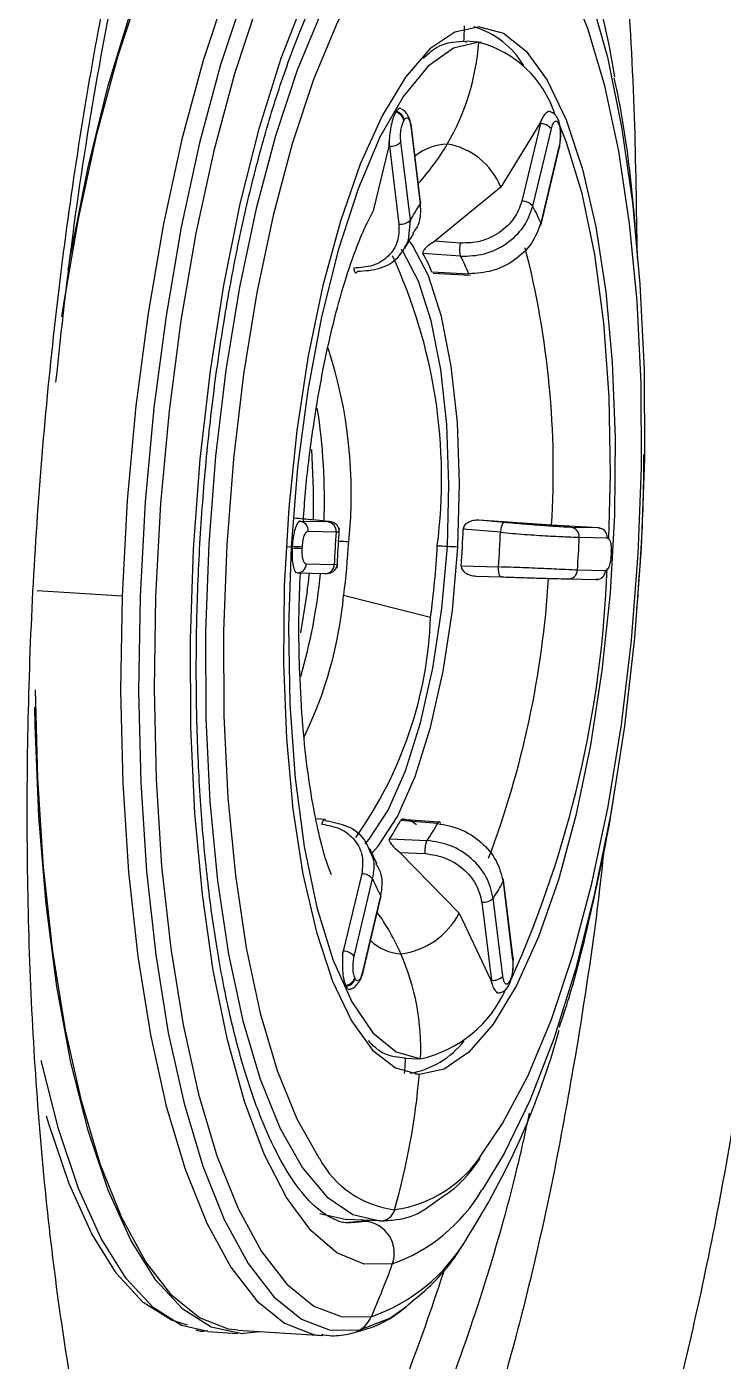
# Model space of a CAD drawing. Extents: x 525 to 609, y 649 to 778.
# Drawn here: x 534.267 to 535.144, y 696.366 to 698.046 of the extents above; entities that cross this region are included whole.
import ezdxf

# ---------------------------------------------------------------- set-up
doc = ezdxf.new("R2010")
doc.units = 0
doc.header["$MEASUREMENT"] = 0
doc.layers.add('1', color=4, linetype='Continuous')

# ---------------------------------------------------------------- blocks, each defined once
blk = doc.blocks.new('JETSETTER')
at = {"layer": '1', "color": 3, "linetype": 'Continuous', "lineweight": 25}
for p, q in [((9.6902, 28.9039), (9.6936, 28.9028)), ((9.7123, 28.9023), (9.6936, 28.9038)), ((9.6042, 28.8145), (9.6048, 28.8155)), ((9.6146, 28.8039), (9.6152, 28.8049)), ((9.6232, 28.7975), (9.6352, 28.6992)), ((9.6357, 28.7013), (9.6237, 28.7996)), ((9.7858, 28.8003), (9.7365, 28.7202)), ((9.7866, 28.8002), (9.7633, 28.7027)), ((9.7879, 28.8051), (9.7858, 28.8003)), ((9.7858, 28.8003), (9.7866, 28.8002)), ((9.7866, 28.8002), (9.7879, 28.8051)), ((9.8091, 28.8053), (9.8086, 28.8063)), ((9.8091, 28.8006), (9.8096, 28.7996)), ((9.7771, 28.6961), (9.8003, 28.7936)), ((9.5956, 28.7719), (9.576, 28.6904)), ((9.5959, 28.7774), (9.5956, 28.7719)), ((9.5956, 28.7719), (9.5964, 28.7719)), ((9.5964, 28.7719), (9.5959, 28.7774)), ((9.5964, 28.7719), (9.6084, 28.6736)), ((9.6228, 28.6788), (9.6108, 28.7771)), ((9.8103, 28.7727), (9.7871, 28.6751)), ((9.7874, 28.6731), (9.8106, 28.7706)), ((9.7365, 28.7202), (9.6536, 28.652)), ((9.5687, 28.6756), (9.5722, 28.6823)), ((9.5761, 28.6904), (9.5695, 28.6776)), ((9.6204, 28.6529), (9.6228, 28.6788)), ((9.6857, 28.6497), (9.6536, 28.652)), ((9.6859, 28.6333), (9.6387, 28.6367)), ((9.6498, 28.6134), (9.6965, 28.6112)), ((9.6513, 28.6117), (9.6986, 28.6095)), ((9.4831, 28.2995), (9.4819, 28.2989)), ((9.4819, 28.2989), (9.4838, 28.2995)), ((9.4832, 28.3006), (9.4831, 28.2995)), ((9.4838, 28.2995), (9.4831, 28.2995)), ((9.5191, 28.2987), (9.4838, 28.2995)), ((9.8006, 28.2945), (9.7092, 28.3008)), ((9.741, 28.298), (9.7092, 28.3008)), ((9.8598, 28.2912), (9.8006, 28.2945)), ((9.8605, 28.2912), (9.8252, 28.2919)), ((9.8623, 28.2905), (9.8598, 28.2912)), ((9.8598, 28.2912), (9.8605, 28.2912)), ((9.8605, 28.2912), (9.8623, 28.2905)), ((9.4941, 28.287), (9.5293, 28.2863)), ((9.5293, 28.2863), (9.5323, 28.2863)), ((9.7363, 28.2857), (9.6894, 28.2898)), ((9.8355, 28.2795), (9.8707, 28.2787)), ((9.8716, 28.2777), (9.8706, 28.2795)), ((9.4726, 28.2672), (9.4663, 28.2675)), ((9.4739, 28.2661), (9.474, 28.2681)), ((9.4867, 28.2655), (9.4868, 28.2675)), ((9.8757, 28.2589), (9.8756, 28.2569)), ((9.8761, 28.259), (9.8757, 28.2617)), ((9.8762, 28.2569), (9.8763, 28.2589)), ((9.5269, 28.2449), (9.4917, 28.2457)), ((9.53, 28.245), (9.5269, 28.2449)), ((9.6868, 28.2437), (9.7338, 28.2421)), ((9.8752, 28.2539), (9.876, 28.2569)), ((9.4801, 28.2346), (9.4783, 28.2352)), ((9.4801, 28.2346), (9.5154, 28.2338)), ((9.7052, 28.2307), (9.7371, 28.2296)), ((9.8215, 28.227), (9.8568, 28.2262)), ((9.8684, 28.2374), (9.8331, 28.2381)), ((9.856, 28.2263), (9.8587, 28.2268)), ((9.8587, 28.2268), (9.8568, 28.2262)), ((9.2598, 28.2055), (9.1528, 28.2121)), ((9.493, 28.2115), (9.4844, 28.1592)), ((9.5388, 28.2065), (9.6483, 28.1787)), ((9.5154, 27.924), (9.5038, 27.9249)), ((9.6569, 27.9192), (9.6103, 27.9228)), ((9.6525, 27.9213), (9.6121, 27.9244)), ((9.6593, 27.9208), (9.6525, 27.9213)), ((9.5965, 27.9), (9.6438, 27.8977)), ((9.6096, 27.8828), (9.6842, 27.8061)), ((9.6096, 27.8828), (9.6417, 27.8813)), ((9.5233, 27.8547), (9.5194, 27.8649)), ((9.5616, 27.8559), (9.5383, 27.7584)), ((9.5521, 27.7517), (9.5753, 27.8493)), ((9.7396, 27.8456), (9.7516, 27.7473)), ((9.7521, 27.7494), (9.7401, 27.8477)), ((9.5853, 27.8283), (9.5621, 27.7308)), ((9.5624, 27.7288), (9.5856, 27.8263)), ((9.7393, 27.7269), (9.7272, 27.8252)), ((9.6842, 27.8061), (9.7241, 27.7218)), ((9.7128, 27.82), (9.7248, 27.7217)), ((9.5376, 27.7584), (9.5372, 27.7529)), ((9.5372, 27.7529), (9.5383, 27.7584)), ((9.5383, 27.7584), (9.5376, 27.7584)), ((9.5533, 27.7238), (9.5528, 27.7248)), ((9.7241, 27.7218), (9.7256, 27.7168)), ((9.7248, 27.7217), (9.7241, 27.7218)), ((9.7256, 27.7168), (9.7248, 27.7217)), ((9.7478, 27.7205), (9.7472, 27.7195)), ((9.5418, 27.7144), (9.5413, 27.7154)), ((9.7461, 27.7141), (9.7467, 27.7151)), ((9.6155, 27.6239), (9.6342, 27.6231)), ((9.6342, 27.6034), (9.6292, 27.6037)), ((9.6418, 27.4341), (9.6653, 27.4507)), ((9.5088, 27.4284), (9.5422, 27.4207)), ((9.5387, 27.417), (9.5608, 27.4186)), ((9.5843, 27.4189), (9.5422, 27.4207)), ((9.5663, 27.4182), (9.5504, 27.4165)), ((9.5608, 27.4186), (9.5658, 27.4197)), ((9.5663, 27.4182), (9.5608, 27.4186)), ((9.5716, 27.4195), (9.5663, 27.4182)), ((9.5504, 27.4165), (9.5443, 27.4167)), ((9.3679, 27.2795), (9.4053, 27.2772)), ((9.4055, 27.2812), (9.5125, 27.2746)), ((9.409, 27.277), (9.4333, 27.2795))]:
    blk.add_line(p, q, dxfattribs=at)
at = {"layer": '1', "color": 3, "linetype": 'Continuous', "lineweight": 25, "flags": 128}
for points in [[(9.1839, 28.5569), (9.1856, 28.5681), (9.2049, 28.6805), (9.2281, 28.787), (9.2548, 28.8861), (9.2845, 28.9762), (9.3169, 29.0561), (9.3515, 29.1247), (9.3877, 29.1808), (9.4251, 29.2238), (9.4631, 29.2529), (9.5011, 29.2677)], [(9.192, 28.616), (9.1954, 28.6357), (9.2171, 28.7453), (9.2424, 28.8481), (9.2711, 28.9425), (9.3025, 29.0271), (9.3364, 29.1008), (9.3721, 29.1625), (9.4092, 29.2112), (9.4472, 29.2463), (9.4854, 29.2672), (9.5233, 29.2736)], [(9.6081, 29.2612), (9.5701, 29.2464), (9.5321, 29.2172), (9.4947, 29.1743), (9.4585, 29.1181), (9.4239, 29.0496), (9.3915, 28.9697), (9.3618, 28.8795), (9.3351, 28.7805), (9.312, 28.674), (9.2926, 28.5615), (9.2773, 28.4449), (9.2663, 28.3256), (9.2598, 28.2055)], [(9.4134, 28.9638), (9.3838, 28.8742), (9.3574, 28.7758), (9.3343, 28.67), (9.3151, 28.5584), (9.2999, 28.4424), (9.289, 28.324), (9.2826, 28.2047), (9.2806, 28.0863), (9.2833, 27.9706), (9.2905, 27.8592), (9.3021, 27.7538), (9.318, 27.6558), (9.3378, 27.5668), (9.3615, 27.488), (9.3885, 27.4205), (9.4185, 27.3654), (9.451, 27.3235), (9.4857, 27.2953), (9.5219, 27.2814), (9.5592, 27.2818)], [(9.4303, 28.9506), (9.4013, 28.8627), (9.3753, 28.766), (9.3527, 28.6621), (9.3338, 28.5524), (9.3189, 28.4385), (9.3082, 28.3221), (9.3018, 28.205), (9.3, 28.0887), (9.3026, 27.975), (9.3096, 27.8656), (9.321, 27.762), (9.3366, 27.6658), (9.3561, 27.5783), (9.3793, 27.5009), (9.4059, 27.4347), (9.4353, 27.3806), (9.4673, 27.3394), (9.5014, 27.3117), (9.5369, 27.298), (9.5735, 27.2984)], [(9.6, 27.3647), (9.5646, 27.3646), (9.5303, 27.3787), (9.4975, 27.4068), (9.4669, 27.4484), (9.4389, 27.5029), (9.4139, 27.5694), (9.3924, 27.6469), (9.3746, 27.7342), (9.3609, 27.8298), (9.3514, 27.9323), (9.3464, 28.0401), (9.3459, 28.1514), (9.3499, 28.2645), (9.3583, 28.3776), (9.371, 28.4889), (9.3879, 28.5967), (9.4085, 28.6993), (9.4328, 28.7951), (9.4601, 28.8824), (9.4902, 28.9601)], [(9.5106, 28.94), (9.4804, 28.8676), (9.4529, 28.7849), (9.4285, 28.6933), (9.4075, 28.5944), (9.3904, 28.4898), (9.3775, 28.3814), (9.3689, 28.271), (9.3648, 28.1605), (9.3653, 28.0518), (9.3704, 27.9467), (9.38, 27.8471), (9.3939, 27.7546), (9.4119, 27.6709), (9.4337, 27.5974), (9.4589, 27.5352), (9.487, 27.4856), (9.5177, 27.4493), (9.5503, 27.4269), (9.5843, 27.4189)], [(9.7945, 29.0854), (9.7964, 29.0821), (9.8245, 29.0276), (9.8494, 28.9611), (9.871, 28.8836), (9.8888, 28.7963), (9.9025, 28.7007), (9.9119, 28.5982), (9.917, 28.4905), (9.9175, 28.3792), (9.9135, 28.2661), (9.9051, 28.153), (9.8923, 28.0416), (9.8755, 27.9338), (9.8548, 27.8312), (9.8306, 27.7355), (9.8033, 27.6481), (9.7732, 27.5705), (9.7409, 27.5038), (9.713, 27.4579)], [(9.7138, 27.5041), (9.739, 27.5415), (9.7707, 27.6013), (9.8003, 27.6724), (9.8273, 27.7536), (9.8513, 27.8436), (9.8719, 27.9407), (9.8887, 28.0434), (9.9014, 28.1499), (9.9098, 28.2583), (9.9138, 28.3669), (9.9133, 28.4736), (9.9083, 28.5768), (9.8989, 28.6746), (9.8852, 28.7654), (9.8675, 28.8476), (9.8462, 28.9199), (9.8214, 28.9809), (9.7938, 29.0296), (9.7699, 29.0592)], [(9.6059, 29.0461), (9.5954, 29.034), (9.5623, 28.9866), (9.5306, 28.9269), (9.501, 28.8557), (9.474, 28.7745), (9.45, 28.6845), (9.4294, 28.5874), (9.4126, 28.4847), (9.3999, 28.3782), (9.3915, 28.2698), (9.3875, 28.1613), (9.388, 28.0545), (9.393, 27.9513), (9.4024, 27.8535), (9.4161, 27.7627), (9.4337, 27.6805), (9.4551, 27.6082), (9.4798, 27.5472), (9.5075, 27.4985), (9.5082, 27.4974)], [(9.7097, 28.9221), (9.6786, 28.9154), (9.6474, 28.8942), (9.6167, 28.8588), (9.5873, 28.8101), (9.5597, 28.7492), (9.5347, 28.6774), (9.5127, 28.5964), (9.4943, 28.5079), (9.4798, 28.4139), (9.4697, 28.3166), (9.464, 28.218), (9.463, 28.1205), (9.4667, 28.0261), (9.475, 27.937), (9.4876, 27.8552), (9.5044, 27.7825), (9.5249, 27.7205), (9.5487, 27.6707), (9.5752, 27.634), (9.6039, 27.6114), (9.6342, 27.6034)], [(9.7097, 28.9221), (9.7399, 28.9141), (9.7686, 28.8915), (9.7952, 28.8549), (9.8189, 28.805), (9.8395, 28.743), (9.8562, 28.6703), (9.8689, 28.5885), (9.8771, 28.4994), (9.8808, 28.4051), (9.8798, 28.3075), (9.8742, 28.209), (9.864, 28.1116), (9.8495, 28.0176), (9.8311, 27.9291), (9.8092, 27.8481), (9.7841, 27.7763), (9.7566, 27.7154), (9.7271, 27.6667), (9.6965, 27.6313), (9.6652, 27.6101), (9.6342, 27.6034)], [(9.7088, 28.9025), (9.6771, 28.8953), (9.6453, 28.8725), (9.6142, 28.8347), (9.5845, 28.7829), (9.557, 28.7182), (9.5323, 28.6423), (9.511, 28.5571), (9.4937, 28.4646), (9.4808, 28.3672), (9.4726, 28.2672)], [(9.8727, 28.2774), (9.8749, 28.3585), (9.8732, 28.4562), (9.8665, 28.5492), (9.8551, 28.6352), (9.8391, 28.712), (9.819, 28.7777), (9.8098, 28.8009)], [(9.8103, 28.7727), (9.8106, 28.7715), (9.8106, 28.7706)], [(9.6357, 28.7013), (9.6356, 28.7003), (9.6352, 28.6992)], [(9.6827, 28.2671), (9.6848, 28.347), (9.682, 28.4239), (9.6742, 28.495), (9.6619, 28.5573), (9.6455, 28.6087), (9.6256, 28.647), (9.62, 28.6545)], [(9.6694, 28.2678), (9.6714, 28.346), (9.6686, 28.4213), (9.661, 28.4908), (9.649, 28.5518), (9.6329, 28.602), (9.6134, 28.6395), (9.6114, 28.6423)], [(9.4983, 28.39), (9.5005, 28.3398), (9.5002, 28.3017)], [(9.4726, 28.2672), (9.4694, 28.167), (9.4711, 28.0693), (9.4778, 27.9762), (9.4892, 27.8903), (9.5052, 27.8135), (9.5252, 27.7478), (9.5489, 27.6948), (9.5757, 27.6557), (9.6048, 27.6316), (9.6355, 27.623)], [(9.5659, 27.8935), (9.5711, 27.8994), (9.5948, 27.936), (9.6166, 27.9854), (9.6356, 28.0457), (9.6511, 28.1147), (9.6625, 28.1897), (9.6694, 28.2678)], [(9.5735, 27.881), (9.5823, 27.8907), (9.6065, 27.928), (9.6288, 27.9785), (9.6482, 28.0401), (9.664, 28.1107), (9.6757, 28.1873), (9.6827, 28.2671)], [(9.8757, 28.2589), (9.8762, 28.2589), (9.8763, 28.2589), (9.8761, 28.259), (9.8761, 28.259)], [(9.8762, 28.2569), (9.8761, 28.2569), (9.8756, 28.2569)], [(9.2598, 28.2055), (9.2579, 28.0864), (9.2606, 27.9699), (9.2678, 27.8577), (9.2795, 27.7516), (9.2955, 27.653), (9.3155, 27.5634), (9.3393, 27.4841), (9.3665, 27.4162), (9.3967, 27.3607), (9.4294, 27.3185), (9.4643, 27.2902), (9.5008, 27.2761), (9.5111, 27.2747)], [(9.4055, 27.2812), (9.3938, 27.2826), (9.3573, 27.2967), (9.3224, 27.325), (9.2896, 27.3672), (9.2594, 27.4227), (9.2323, 27.4906), (9.2085, 27.5699), (9.1885, 27.6595), (9.1725, 27.7581), (9.1608, 27.8643), (9.1536, 27.9764), (9.1509, 28.0875)], [(9.409, 27.277), (9.3719, 27.2851), (9.3362, 27.3077), (9.3024, 27.3443), (9.2709, 27.3946), (9.2423, 27.4576), (9.217, 27.5326), (9.1953, 27.6185), (9.1775, 27.7139), (9.164, 27.8175), (9.1548, 27.9277), (9.1502, 28.0431), (9.1499, 28.0658)], [(9.5853, 27.8283), (9.5857, 27.8272), (9.5856, 27.8263)], [(9.7521, 27.7494), (9.7521, 27.7485), (9.7516, 27.7473)], [(9.3679, 27.2795), (9.3346, 27.2874), (9.2989, 27.31), (9.265, 27.3466), (9.2336, 27.3968), (9.205, 27.4599), (9.1796, 27.5349), (9.1579, 27.6207), (9.1579, 27.621)], [(9.342, 27.2877), (9.3219, 27.2939), (9.2864, 27.3163), (9.2528, 27.3528), (9.2215, 27.4027), (9.193, 27.4654), (9.1678, 27.54), (9.1648, 27.5508)], [(9.5592, 27.2818), (9.5969, 27.2965), (9.6181, 27.311)]]:
    blk.add_lwpolyline(points, dxfattribs=at)
at = {"layer": '1', "color": 3, "linetype": 'Continuous', "lineweight": 25}
for centre, radius, start, end in [((9.0052, 28.7247), 0.8853, 8.7295, 28.7874), ((8.7841, 28.949), 0.9073, 357.1523, 358.3753), ((9.6717, 28.8171), 0.1093, 30.8906, 73.478), ((9.4122, 28.9238), 0.2974, 329.8317, 355.895), ((9.6746, 28.77), 0.1368, 18.0036, 75.529), ((9.6015, 28.8015), 0.0133, 10.2371, 78.4659), ((9.6021, 28.8025), 0.0133, 10.2423, 78.4607), ((9.6206, 28.7992), 0.00306, 325.5866, 27.5803), ((9.7866, 28.7826), 0.0176, 38.5431, 89.9925), ((9.8008, 28.8027), 0.00857, 345.699, 30.6439), ((9.8013, 28.8017), 0.00858, 345.6397, 25.1398), ((9.5984, 28.7889), 0.0171, 263.1023, 316.2272), ((9.6712, 28.7075), 0.0669, 91.6754, 129.5389), ((9.4222, 28.9183), 0.2859, 317.4368, 329.7693), ((9.6546, 28.6872), 0.0884, 21.9351, 80.4446), ((9.8871, 28.5329), 0.3019, 146.5787, 151.1097), ((9.7633, 28.6851), 0.0176, 38.5355, 90.004), ((9.5319, 28.5662), 0.2774, 23.1171, 27.9051), ((9.6105, 28.6906), 0.0171, 263.1052, 316.2243), ((9.7842, 28.6738), 0.00315, 289.3135, 25.3705), ((8.6839, 28.3644), 1.1189, 356.4188, 14.4661), ((8.9957, 28.3533), 0.6664, 352.687, 24.8655), ((9.4353, 28.5253), 0.2319, 22.3174, 28.7088), ((9.4809, 28.5219), 0.2334, 22.511, 28.5143), ((8.9631, 28.3349), 0.5853, 354.0326, 18.1565), ((8.7766, 28.3272), 0.738, 357.781, 8.959), ((9.4825, 28.288), 0.0116, 355.3888, 83.4394), ((9.5177, 28.2872), 0.0116, 355.394, 83.4445), ((9.8239, 28.2804), 0.0116, 355.3924, 83.4461), ((9.8592, 28.2796), 0.0116, 355.4008, 83.4404), ((11.1009, 28.1756), 1.5755, 175.9725, 177.4785), ((9.6967, 31.2558), 2.9856, 266.8501, 267.0904), ((8.3594, 28.3428), 1.3311, 355.7291, 357.7174), ((8.4111, 28.3397), 1.3263, 355.782, 357.6686), ((8.2615, 28.3488), 1.5755, 355.9724, 357.4784), ((9.5059, 28.7786), 0.5135, 266.4224, 267.8507), ((9.5063, 28.7857), 0.5185, 266.4319, 267.8464), ((8.6189, 28.3268), 0.9278, 352.5545, 356.7432), ((8.4264, 28.3384), 1.2323, 352.552, 356.7446), ((9.264, 20.5025), 7.7758, 87.01204, 87.10564), ((9.1625, 18.5888), 9.6922, 86.92349, 87.00263), ((9.4802, 28.2461), 0.0115, 269.5283, 358.1301), ((9.5155, 28.2453), 0.0115, 269.5174, 358.1264), ((8.7801, 28.3065), 0.7332, 343.9934, 354.3185), ((8.6282, 28.3249), 0.8722, 352.5319, 354.033), ((8.5932, 28.3012), 1.2058, 339.3268, 356.5167), ((8.4954, 28.2888), 1.376, 335.7568, 357.977), ((9.8216, 28.2385), 0.0115, 269.5319, 358.1266), ((9.8569, 28.2377), 0.0115, 269.5178, 358.1376), ((9.0223, 28.2544), 0.5187, 334.1769, 354.703), ((9.1363, 28.1983), 0.5124, 324.6249, 357.8021), ((9.3865, 28.0425), 0.2539, 325.8346, 331.8451), ((9.4332, 28.0397), 0.2541, 326.004, 331.6818), ((9.5616, 27.8383), 0.0176, 38.5482, 89.995), ((9.8295, 27.9577), 0.2763, 203.1075, 207.9147), ((9.4748, 27.9918), 0.3025, 326.5791, 331.1011), ((9.7366, 27.8474), 0.00343, 329.7927, 63.9365), ((9.7149, 27.8371), 0.0171, 263.0994, 316.2259), ((9.3463, 27.6395), 0.2887, 23.5884, 35.5756), ((9.5986, 27.851), 0.0967, 277.3383, 332.3286), ((9.6145, 27.8159), 0.0609, 226.5113, 266.5936), ((9.5383, 27.7408), 0.0176, 38.5383, 90.005), ((9.3369, 27.6357), 0.2989, 357.5726, 23.5451), ((9.5401, 27.7286), 0.0132, 274.8672, 343.6615), ((9.5406, 27.7275), 0.0132, 274.8794, 343.6493), ((9.5596, 27.7294), 0.00284, 325.75, 29.1023), ((9.7269, 27.7388), 0.0171, 263.1066, 316.2229), ((9.7395, 27.7194), 0.00837, 329.2621, 7.9085), ((9.6032, 27.7721), 0.1526, 282.2174, 336.8185), ((9.739, 27.7184), 0.00831, 323.0905, 7.9888), ((8.8721, 27.9187), 0.9735, 327.5582, 344.5169), ((9.6024, 27.7156), 0.1127, 280.1986, 321.4655), ((8.7141, 27.6822), 0.9047, 355.0776, 356.3039), ((8.7271, 27.681), 0.9103, 344.1941, 355.1106), ((9.5815, 27.5885), 0.1569, 277.9134, 327.4916), ((9.6184, 27.5577), 0.1256, 208.6845, 262.9679), ((9.5274, 27.5679), 0.2157, 289.6506, 329.3406), ((9.5625, 27.3785), 0.04, 339.8531, 84.5144), ((9.5848, 27.4378), 0.0189, 268.5686, 345.3341), ((9.4985, 27.5129), 0.2273, 289.2871, 329.187), ((8.7768, 27.6546), 0.8728, 335.9088, 340.5975), ((9.5393, 27.3135), 0.0375, 302.0787, 336.173), ((9.5404, 27.3119), 0.0355, 281.4668, 301.8782)]:
    blk.add_arc(centre, radius, start, end, dxfattribs=at)
for points, knots in [([(10.0305, 27.5467), (10.0217, 27.4943), (10.0028, 27.3918), (9.971, 27.2463), (9.9363, 27.1107), (9.8987, 26.9864), (9.8587, 26.8744), (9.8167, 26.7756), (9.773, 26.6911), (9.728, 26.622), (9.6821, 26.5684), (9.6358, 26.531), (9.5895, 26.5107), (9.5433, 26.5073), (9.4973, 26.5206), (9.4521, 26.5511), (9.4081, 26.5984), (9.3658, 26.6615), (9.3259, 26.7401), (9.2887, 26.8337), (9.2546, 26.9411), (9.2242, 27.0609), (9.198, 27.1924), (9.1762, 27.3343), (9.1592, 27.485), (9.1472, 27.643), (9.1405, 27.807), (9.1392, 27.9755), (9.1433, 28.1465), (9.1529, 28.3185), (9.1678, 28.4899), (9.1877, 28.6595), (9.2126, 28.8255), (9.2421, 28.9862), (9.2758, 29.14), (9.3133, 29.2854), (9.3539, 29.4209), (9.3972, 29.5452), (9.4426, 29.6571), (9.4897, 29.7556), (9.5377, 29.8399), (9.5862, 29.9088), (9.6345, 29.9616), (9.6824, 29.9984), (9.729, 30.0185), (9.7742, 30.0213), (9.8172, 30.0073), (9.8587, 29.9768), (9.898, 29.9298), (9.9349, 29.8666), (9.9692, 29.7883), (10.0005, 29.6956), (10.0285, 29.5888), (10.0532, 29.4693), (10.0742, 29.3385), (10.0912, 29.1973), (10.1042, 29.047), (10.1132, 28.8893), (10.1179, 28.7255), (10.1182, 28.5573), (10.1141, 28.386), (10.1059, 28.2139), (10.0933, 28.0421), (10.0765, 27.8723), (10.0557, 27.7061), (10.0393, 27.5989), (10.0305, 27.5467)], [0, 0, 0, 0, 0.015623, 0.031293, 0.04694, 0.062524, 0.078174, 0.093819, 0.109364, 0.125035, 0.140695, 0.156306, 0.171906, 0.187562, 0.203169, 0.218777, 0.234416, 0.250067, 0.265622, 0.281262, 0.296915, 0.312539, 0.328083, 0.343753, 0.3594, 0.374983, 0.390593, 0.406247, 0.421883, 0.437427, 0.453048, 0.468683, 0.484316, 0.499977, 0.515637, 0.531302, 0.546961, 0.562589, 0.57815, 0.593827, 0.609525, 0.625058, 0.640683, 0.656337, 0.671995, 0.687531, 0.70318, 0.718817, 0.734422, 0.750022, 0.765675, 0.781275, 0.796871, 0.812524, 0.82817, 0.843734, 0.85937, 0.875022, 0.890592, 0.906221, 0.921875, 0.937502, 0.953055, 0.968724, 0.984418, 1, 1, 1, 1]), ([(9.1765, 28.4748), (9.1837, 28.5412), (9.1984, 28.6766), (9.2293, 28.8686), (9.2644, 29.0438), (9.3008, 29.1934), (9.3363, 29.3186), (9.37, 29.4224), (9.4036, 29.514), (9.4306, 29.5788), (9.452, 29.6256), (9.4669, 29.6561), (9.4838, 29.6885), (9.505, 29.7259), (9.5292, 29.7643), (9.5525, 29.7966), (9.5586, 29.8018), (9.5619, 29.8047)], [0, 0, 0, 0, 0.091325, 0.186536, 0.274238, 0.353903, 0.425608, 0.489411, 0.547496, 0.612646, 0.63943, 0.66748, 0.696829, 0.733864, 0.802294, 0.891523, 1, 1, 1, 1]), ([(9.5635, 29.8063), (9.5696, 29.8086), (9.5823, 29.8134), (9.6013, 29.8162), (9.6221, 29.8155), (9.6424, 29.8099), (9.6664, 29.7976), (9.6915, 29.777), (9.7173, 29.7457), (9.7384, 29.712), (9.7609, 29.6685), (9.7853, 29.6098), (9.8119, 29.5266), (9.8351, 29.4328), (9.8578, 29.316), (9.8783, 29.1752), (9.8947, 29.0042), (9.9053, 28.8268), (9.9071, 28.7033), (9.908, 28.6443)], [0, 0, 0, 0, 0.031727, 0.064962, 0.100569, 0.143318, 0.177611, 0.236871, 0.290625, 0.335922, 0.372813, 0.4416, 0.508948, 0.580065, 0.645056, 0.73591, 0.826575, 0.917206, 1, 1, 1, 1]), ([(9.5478, 27.4166), (9.5476, 27.4166), (9.5398, 27.4158), (9.5274, 27.4195), (9.5041, 27.4342), (9.4807, 27.4601), (9.4567, 27.4984), (9.4342, 27.5476), (9.4134, 27.6075), (9.3951, 27.6773), (9.3796, 27.7561), (9.3674, 27.8427), (9.3587, 27.9356), (9.3538, 28.0336), (9.3527, 28.1351), (9.3555, 28.2386), (9.3622, 28.3425), (9.3726, 28.4453), (9.3866, 28.5455), (9.404, 28.6416), (9.4245, 28.7321), (9.4477, 28.8157), (9.4733, 28.8911), (9.5006, 28.9571), (9.529, 29.0125), (9.5577, 29.0566), (9.5856, 29.0888), (9.6114, 29.1089), (9.627, 29.1155), (9.6343, 29.1171), (9.6352, 29.1173)], [0, 0, 0, 0, 0.000815, 0.04764, 0.0834, 0.121653, 0.158551, 0.195468, 0.23277, 0.270472, 0.308487, 0.346726, 0.385122, 0.423625, 0.462198, 0.500815, 0.539454, 0.578095, 0.616717, 0.655298, 0.693816, 0.732239, 0.770524, 0.808613, 0.846424, 0.883859, 0.920833, 0.957444, 0.994528, 1, 1, 1, 1]), ([(9.6392, 28.8823), (9.643, 28.8859), (9.66, 28.9024), (9.677, 28.9032), (9.6902, 28.9039)], [0, 0, 0, 0, 0.222897, 1, 1, 1, 1]), ([(9.9093, 28.6284), (9.9074, 28.6526), (9.9022, 28.7206), (9.8925, 28.7971), (9.8817, 28.8479), (9.8796, 28.8577)], [0, 0, 0, 0, 0.308822, 0.865961, 1, 1, 1, 1]), ([(9.6042, 28.8145), (9.6032, 28.8124), (9.6011, 28.8082), (9.5986, 28.7986), (9.5968, 28.7879), (9.5962, 28.7809), (9.5959, 28.7774)], [0, 0, 0, 0, 0.2475527, 0.5008414, 0.753646, 1, 1, 1, 1]), ([(9.611, 28.8191), (9.6101, 28.8193), (9.6081, 28.8199), (9.6059, 28.817), (9.6048, 28.8155)], [0, 0, 0, 0, 0.4927, 1, 1, 1, 1]), ([(9.619, 28.8113), (9.6187, 28.8119), (9.6173, 28.8144), (9.6147, 28.8169), (9.6125, 28.8179), (9.6118, 28.8182)], [0, 0, 0, 0, 0.150556, 0.734164, 1, 1, 1, 1]), ([(9.7994, 28.8148), (9.7994, 28.8148), (9.7985, 28.8162), (9.7957, 28.8152), (9.7919, 28.8123), (9.7892, 28.8075), (9.7879, 28.8051)], [0, 0, 0, 0, 0.000643, 0.337062, 0.672824, 1, 1, 1, 1]), ([(9.8082, 28.807), (9.8073, 28.8084), (9.8056, 28.8111), (9.8025, 28.8137), (9.8003, 28.8145), (9.7994, 28.8148)], [0, 0, 0, 0, 0.357616, 0.723206, 1, 1, 1, 1]), ([(9.6108, 28.7771), (9.6106, 28.7798), (9.6102, 28.7851), (9.6111, 28.7933), (9.6126, 28.7999), (9.6139, 28.8025), (9.6146, 28.8039)], [0, 0, 0, 0, 0.279472, 0.558981, 0.779401, 1, 1, 1, 1]), ([(9.6152, 28.8049), (9.6161, 28.806), (9.6179, 28.8082), (9.6204, 28.8068), (9.6222, 28.8031), (9.6228, 28.7993), (9.6232, 28.7975)], [0, 0, 0, 0, 0.2796661, 0.5592405, 0.7795978, 1, 1, 1, 1]), ([(9.6234, 28.8004), (9.6228, 28.8027), (9.6218, 28.8068), (9.6198, 28.81), (9.619, 28.8113)], [0, 0, 0, 0, 0.566376, 1, 1, 1, 1]), ([(9.8003, 28.7936), (9.801, 28.7959), (9.8024, 28.8005), (9.805, 28.8034), (9.8073, 28.8034), (9.8085, 28.8015), (9.8091, 28.8006)], [0, 0, 0, 0, 0.279483, 0.558994, 0.779402, 1, 1, 1, 1]), ([(9.8105, 28.7712), (9.8107, 28.7721), (9.8112, 28.7746), (9.8118, 28.7807), (9.8121, 28.7894), (9.8112, 28.7974), (9.8101, 28.8023), (9.8095, 28.804), (9.8092, 28.8046)], [0, 0, 0, 0, 0.088163, 0.225386, 0.497455, 0.772993, 0.914534, 1, 1, 1, 1]), ([(9.8096, 28.7996), (9.8102, 28.7978), (9.8115, 28.7942), (9.8119, 28.7864), (9.8115, 28.7789), (9.8107, 28.7747), (9.8103, 28.7727)], [0, 0, 0, 0, 0.279682, 0.559235, 0.779579, 1, 1, 1, 1]), ([(9.6352, 28.6992), (9.6355, 28.6901), (9.6361, 28.6759), (9.6281, 28.6654), (9.6253, 28.6617)], [0, 0, 0, 0, 0.644914, 1, 1, 1, 1]), ([(9.7633, 28.7027), (9.7606, 28.6952), (9.7551, 28.6802), (9.7357, 28.6622), (9.7114, 28.6504), (9.6942, 28.6499), (9.6857, 28.6497)], [0, 0, 0, 0, 0.249771, 0.500145, 0.750451, 1, 1, 1, 1]), ([(9.6859, 28.6333), (9.6961, 28.6335), (9.7163, 28.6341), (9.7448, 28.6482), (9.7674, 28.6696), (9.7739, 28.6872), (9.7771, 28.6961)], [0, 0, 0, 0, 0.24998, 0.499968, 0.749964, 1, 1, 1, 1]), ([(9.4881, 28.3002), (9.4889, 28.3124), (9.4915, 28.3503), (9.4993, 28.4124), (9.511, 28.4835), (9.525, 28.5476), (9.5403, 28.6028), (9.5546, 28.644), (9.5647, 28.6679), (9.5682, 28.6746), (9.5687, 28.6756)], [0, 0, 0, 0, 0.076201, 0.23766, 0.397615, 0.554811, 0.707789, 0.854892, 0.97907, 1, 1, 1, 1]), ([(9.6084, 28.6736), (9.6084, 28.666), (9.6083, 28.6509), (9.5959, 28.6323), (9.5763, 28.6199), (9.5598, 28.6189), (9.5515, 28.6184)], [0, 0, 0, 0, 0.249777, 0.500139, 0.750442, 1, 1, 1, 1]), ([(9.6157, 28.6428), (9.6188, 28.6483), (9.6228, 28.6553), (9.6265, 28.6608), (9.6273, 28.662)], [0, 0, 0, 0, 0.7799331, 1, 1, 1, 1]), ([(9.7871, 28.6751), (9.7838, 28.6663), (9.7773, 28.6487), (9.7547, 28.6273), (9.7264, 28.613), (9.7064, 28.6118), (9.6965, 28.6112)], [0, 0, 0, 0, 0.250032, 0.500043, 0.750032, 1, 1, 1, 1]), ([(9.5562, 28.6143), (9.5659, 28.6149), (9.5853, 28.6161), (9.6089, 28.6303), (9.6165, 28.6454), (9.6204, 28.6529)], [0, 0, 0, 0, 0.3333174, 0.6666563, 1, 1, 1, 1]), ([(9.6536, 28.652), (9.6514, 28.6507), (9.6472, 28.6481), (9.6428, 28.6443), (9.6401, 28.6414), (9.6389, 28.6396), (9.6383, 28.6379), (9.6386, 28.6371), (9.6387, 28.6367)], [0, 0, 0, 0, 0.298268, 0.575126, 0.701477, 0.809384, 0.905723, 1, 1, 1, 1]), ([(9.6848, 28.6438), (9.6848, 28.6427), (9.6847, 28.6404), (9.6849, 28.6374), (9.6853, 28.6349), (9.6857, 28.6338), (9.6859, 28.6333)], [0, 0, 0, 0, 0.259424, 0.518908, 0.768429, 1, 1, 1, 1]), ([(9.6857, 28.6497), (9.6855, 28.6488), (9.6851, 28.6469), (9.6849, 28.6449), (9.6848, 28.6438)], [0, 0, 0, 0, 0.481466, 1, 1, 1, 1]), ([(9.5515, 28.6184), (9.5516, 28.6176), (9.5519, 28.6158), (9.5523, 28.6147), (9.5526, 28.614)], [0, 0, 0, 0, 0.481327, 1, 1, 1, 1]), ([(9.5526, 28.614), (9.5529, 28.6136), (9.5534, 28.6126), (9.5544, 28.6123), (9.5553, 28.6128), (9.5559, 28.6138), (9.5562, 28.6143)], [0, 0, 0, 0, 0.259328, 0.518963, 0.768506, 1, 1, 1, 1]), ([(9.9101, 28.2158), (9.9127, 28.2536), (9.9166, 28.3097), (9.9168, 28.3654), (9.9169, 28.3836)], [0, 0, 0, 0, 0.67426, 1, 1, 1, 1]), ([(9.4819, 28.2989), (9.4811, 28.2979), (9.4796, 28.2957), (9.477, 28.2883), (9.4749, 28.2789), (9.4743, 28.2717), (9.474, 28.2681)], [0, 0, 0, 0, 0.246601, 0.499395, 0.752585, 1, 1, 1, 1]), ([(9.4766, 28.3039), (9.4846, 28.3031), (9.5005, 28.3017), (9.5167, 28.2999), (9.5244, 28.2988), (9.5208, 28.2987), (9.5191, 28.2987)], [0, 0, 0, 0, 0.249812, 0.500218, 0.750494, 1, 1, 1, 1]), ([(9.5331, 28.2861), (9.5331, 28.2869), (9.5332, 28.2883), (9.5327, 28.2905), (9.5318, 28.2927), (9.5305, 28.2946), (9.5289, 28.2962), (9.5264, 28.298), (9.523, 28.2991), (9.5195, 28.2994), (9.517, 28.2997)], [0, 0, 0, 0, 0.059422, 0.119466, 0.178188, 0.235654, 0.295539, 0.3647, 0.56008, 1, 1, 1, 1]), ([(9.7092, 28.3008), (9.7068, 28.3009), (9.7021, 28.3009), (9.6966, 28.2988), (9.693, 28.2965), (9.691, 28.2945), (9.6897, 28.2923), (9.6895, 28.2906), (9.6894, 28.2898)], [0, 0, 0, 0, 0.299023, 0.576212, 0.702244, 0.809902, 0.905995, 1, 1, 1, 1]), ([(9.739, 28.2965), (9.7387, 28.2959), (9.738, 28.2946), (9.7372, 28.2918), (9.7366, 28.2888), (9.7364, 28.2867), (9.7363, 28.2857)], [0, 0, 0, 0, 0.259428, 0.518894, 0.76846, 1, 1, 1, 1]), ([(9.741, 28.298), (9.7407, 28.298), (9.74, 28.2978), (9.7393, 28.297), (9.739, 28.2965)], [0, 0, 0, 0, 0.481316, 1, 1, 1, 1]), ([(9.8252, 28.2919), (9.8216, 28.2921), (9.8142, 28.2924), (9.7926, 28.2938), (9.7668, 28.2958), (9.7496, 28.2973), (9.741, 28.298)], [0, 0, 0, 0, 0.24978, 0.500151, 0.750453, 1, 1, 1, 1]), ([(9.4868, 28.2675), (9.4871, 28.2704), (9.4876, 28.2761), (9.4896, 28.2826), (9.4919, 28.2864), (9.4933, 28.2868), (9.4941, 28.287)], [0, 0, 0, 0, 0.279645, 0.559211, 0.779567, 1, 1, 1, 1]), ([(9.5307, 28.2407), (9.5313, 28.2537), (9.5321, 28.2703), (9.5333, 28.2869), (9.5335, 28.2906)], [0, 0, 0, 0, 0.779452, 1, 1, 1, 1]), ([(9.7363, 28.2857), (9.7464, 28.2848), (9.7667, 28.283), (9.7971, 28.2811), (9.8225, 28.2799), (9.8311, 28.2796), (9.8355, 28.2795)], [0, 0, 0, 0, 0.249987, 0.499962, 0.749966, 1, 1, 1, 1]), ([(9.8707, 28.2787), (9.8716, 28.2783), (9.8734, 28.2775), (9.8751, 28.2722), (9.8759, 28.2657), (9.8758, 28.2612), (9.8757, 28.2589)], [0, 0, 0, 0, 0.279496, 0.55899, 0.77942, 1, 1, 1, 1]), ([(9.4739, 28.2661), (9.4738, 28.2626), (9.4736, 28.2553), (9.4746, 28.2458), (9.4763, 28.2384), (9.4776, 28.2363), (9.4783, 28.2352)], [0, 0, 0, 0, 0.247551, 0.500827, 0.753628, 1, 1, 1, 1]), ([(9.4917, 28.2457), (9.4908, 28.2461), (9.4891, 28.2469), (9.4873, 28.2522), (9.4865, 28.2587), (9.4866, 28.2632), (9.4867, 28.2655)], [0, 0, 0, 0, 0.279492, 0.559012, 0.779404, 1, 1, 1, 1]), ([(9.5153, 28.2338), (9.5172, 28.2339), (9.5212, 28.2341), (9.5264, 28.2367), (9.53, 28.2407), (9.5305, 28.2437), (9.5308, 28.2451)], [0, 0, 0, 0, 0.237792, 0.489304, 0.746486, 1, 1, 1, 1]), ([(9.6868, 28.2437), (9.6868, 28.2429), (9.6868, 28.2413), (9.6879, 28.2389), (9.6896, 28.2367), (9.6929, 28.234), (9.6982, 28.2314), (9.7028, 28.2309), (9.7052, 28.2307)], [0, 0, 0, 0, 0.0940166, 0.1901309, 0.2976879, 0.4236852, 0.7010509, 1, 1, 1, 1]), ([(9.8331, 28.2381), (9.8288, 28.2383), (9.8201, 28.2386), (9.7947, 28.2398), (9.7643, 28.2412), (9.744, 28.2418), (9.7338, 28.2421)], [0, 0, 0, 0, 0.250034, 0.500032, 0.750019, 1, 1, 1, 1]), ([(9.737, 28.2296), (9.7368, 28.2297), (9.7363, 28.2298), (9.7354, 28.2309), (9.7345, 28.2333), (9.7339, 28.2367), (9.7337, 28.2398), (9.7338, 28.2413), (9.7338, 28.2421)], [0, 0, 0, 0, 0.124701, 0.249339, 0.499973, 0.750662, 0.875284, 1, 1, 1, 1]), ([(9.8756, 28.2569), (9.8753, 28.254), (9.8748, 28.2482), (9.8728, 28.2418), (9.8705, 28.238), (9.8691, 28.2376), (9.8684, 28.2374)], [0, 0, 0, 0, 0.279654, 0.559228, 0.779554, 1, 1, 1, 1]), ([(9.5194, 27.8649), (9.5192, 27.8654), (9.5169, 27.8716), (9.5104, 27.8938), (9.5018, 27.9319), (9.4935, 27.9822), (9.487, 28.0418), (9.4831, 28.1096), (9.4819, 28.1748), (9.4836, 28.2173), (9.4843, 28.2346)], [0, 0, 0, 0, 0.0111347, 0.1361768, 0.2714336, 0.4160583, 0.5683816, 0.7265107, 0.888671, 1, 1, 1, 1]), ([(9.7371, 28.2296), (9.7457, 28.2293), (9.763, 28.2288), (9.7889, 28.2279), (9.8105, 28.2273), (9.8178, 28.2271), (9.8215, 28.227)], [0, 0, 0, 0, 0.249823, 0.500218, 0.750501, 1, 1, 1, 1]), ([(9.9079, 28.1882), (9.9085, 28.1939), (9.9095, 28.2031), (9.9099, 28.2123), (9.9101, 28.2158)], [0, 0, 0, 0, 0.624456, 1, 1, 1, 1]), ([(9.8104, 27.6626), (9.8146, 27.675), (9.8322, 27.7286), (9.8548, 27.8267), (9.8737, 27.9148), (9.8801, 27.9603), (9.8804, 27.9623)], [0, 0, 0, 0, 0.132178, 0.567392, 0.980856, 1, 1, 1, 1]), ([(9.5114, 27.9184), (9.5116, 27.9191), (9.512, 27.9203), (9.5128, 27.9223), (9.514, 27.9239), (9.5152, 27.9241), (9.516, 27.9234), (9.5164, 27.9227), (9.5166, 27.9223)], [0, 0, 0, 0, 0.124711, 0.249328, 0.499976, 0.75064, 0.875263, 1, 1, 1, 1]), ([(9.5725, 27.8825), (9.5704, 27.8881), (9.5652, 27.9017), (9.5451, 27.9169), (9.5261, 27.9205), (9.5166, 27.9223)], [0, 0, 0, 0, 0.258392, 0.629212, 1, 1, 1, 1]), ([(9.6305, 27.9175), (9.6285, 27.919), (9.6244, 27.9218), (9.619, 27.9238), (9.6152, 27.9245), (9.613, 27.9245), (9.6112, 27.924), (9.6106, 27.9232), (9.6103, 27.9228)], [0, 0, 0, 0, 0.298242, 0.575101, 0.701505, 0.8094, 0.905741, 1, 1, 1, 1]), ([(9.5114, 27.9184), (9.5196, 27.9169), (9.5359, 27.9139), (9.5539, 27.8989), (9.5641, 27.8787), (9.5624, 27.8635), (9.5616, 27.8559)], [0, 0, 0, 0, 0.249813, 0.500212, 0.750493, 1, 1, 1, 1]), ([(9.661, 27.9194), (9.6607, 27.9199), (9.6601, 27.9209), (9.659, 27.9212), (9.6579, 27.9207), (9.6572, 27.9197), (9.6569, 27.9192)], [0, 0, 0, 0, 0.259427, 0.518968, 0.768436, 1, 1, 1, 1]), ([(9.6569, 27.9192), (9.6667, 27.9174), (9.6863, 27.9138), (9.7129, 27.8964), (9.7329, 27.8727), (9.7374, 27.8547), (9.7396, 27.8456)], [0, 0, 0, 0, 0.249976, 0.499964, 0.74997, 1, 1, 1, 1]), ([(9.5965, 27.9), (9.5963, 27.8996), (9.596, 27.8988), (9.5963, 27.897), (9.5974, 27.895), (9.5997, 27.8918), (9.6037, 27.8875), (9.6076, 27.8844), (9.6096, 27.8828)], [0, 0, 0, 0, 0.094239, 0.190491, 0.298306, 0.424516, 0.701597, 1, 1, 1, 1]), ([(9.6417, 27.8813), (9.6416, 27.882), (9.6415, 27.8834), (9.6415, 27.8866), (9.6418, 27.8905), (9.6425, 27.8941), (9.6432, 27.8964), (9.6436, 27.8973), (9.6438, 27.8977)], [0, 0, 0, 0, 0.1247247, 0.2493359, 0.5000075, 0.7506459, 0.8752738, 1, 1, 1, 1]), ([(9.7272, 27.8252), (9.725, 27.8342), (9.7206, 27.8523), (9.7006, 27.876), (9.6739, 27.8932), (9.6538, 27.8962), (9.6438, 27.8977)], [0, 0, 0, 0, 0.250028, 0.50003, 0.750016, 1, 1, 1, 1]), ([(9.867, 27.8916), (9.8651, 27.8734), (9.8562, 27.7882), (9.8435, 27.7078), (9.8335, 27.6447)], [0, 0, 0, 0, 0.214239, 1, 1, 1, 1]), ([(9.5811, 27.8682), (9.5787, 27.8726), (9.5758, 27.8783), (9.5727, 27.8856), (9.572, 27.8872)], [0, 0, 0, 0, 0.778897, 1, 1, 1, 1]), ([(9.5753, 27.8493), (9.577, 27.8584), (9.5791, 27.8704), (9.5738, 27.8803), (9.5725, 27.8825)], [0, 0, 0, 0, 0.767373, 1, 1, 1, 1]), ([(9.6417, 27.8813), (9.6502, 27.88), (9.6672, 27.8774), (9.69, 27.863), (9.7071, 27.843), (9.7109, 27.8277), (9.7128, 27.82)], [0, 0, 0, 0, 0.249815, 0.500221, 0.750491, 1, 1, 1, 1]), ([(9.5791, 27.8687), (9.5818, 27.8642), (9.5888, 27.8522), (9.5867, 27.8375), (9.5853, 27.8283)], [0, 0, 0, 0, 0.37962, 1, 1, 1, 1]), ([(9.5372, 27.7529), (9.5372, 27.7494), (9.537, 27.7423), (9.5375, 27.7315), (9.5389, 27.7218), (9.5405, 27.7175), (9.5413, 27.7154)], [0, 0, 0, 0, 0.246633, 0.499534, 0.752699, 1, 1, 1, 1]), ([(9.5528, 27.7248), (9.5522, 27.7266), (9.551, 27.7302), (9.5505, 27.738), (9.5509, 27.7455), (9.5517, 27.7497), (9.5521, 27.7517)], [0, 0, 0, 0, 0.27964, 0.559222, 0.779576, 1, 1, 1, 1]), ([(9.7475, 27.7168), (9.7476, 27.7171), (9.7483, 27.7184), (9.7497, 27.7228), (9.7515, 27.7306), (9.7522, 27.7392), (9.7523, 27.7452), (9.752, 27.7477), (9.752, 27.7486)], [0, 0, 0, 0, 0.0393658, 0.1882825, 0.478439, 0.7651791, 0.9098395, 1, 1, 1, 1]), ([(9.7516, 27.7473), (9.7518, 27.7446), (9.7522, 27.7393), (9.7513, 27.731), (9.7498, 27.7245), (9.7485, 27.7219), (9.7478, 27.7205)], [0, 0, 0, 0, 0.279481, 0.559014, 0.779415, 1, 1, 1, 1]), ([(9.5464, 27.7106), (9.5478, 27.711), (9.5508, 27.7118), (9.5552, 27.7156), (9.5593, 27.7211), (9.5611, 27.7256), (9.562, 27.7278)], [0, 0, 0, 0, 0.2231173, 0.4909972, 0.7509084, 1, 1, 1, 1]), ([(9.5621, 27.7308), (9.5614, 27.7285), (9.56, 27.7239), (9.5574, 27.721), (9.5551, 27.721), (9.5539, 27.7229), (9.5533, 27.7238)], [0, 0, 0, 0, 0.279472, 0.559005, 0.779404, 1, 1, 1, 1]), ([(9.7472, 27.7195), (9.7463, 27.7184), (9.7445, 27.7162), (9.742, 27.7176), (9.7402, 27.7213), (9.7396, 27.725), (9.7393, 27.7269)], [0, 0, 0, 0, 0.2796661, 0.5592405, 0.7795978, 1, 1, 1, 1]), ([(9.5418, 27.7144), (9.5427, 27.7128), (9.5445, 27.7098), (9.5465, 27.7103), (9.5475, 27.7106)], [0, 0, 0, 0, 0.513272, 1, 1, 1, 1]), ([(9.7256, 27.7168), (9.7267, 27.7143), (9.7287, 27.7093), (9.7311, 27.7074), (9.7323, 27.7065)], [0, 0, 0, 0, 0.493812, 1, 1, 1, 1]), ([(9.731, 27.7063), (9.7323, 27.7061), (9.7349, 27.7058), (9.7388, 27.707), (9.7426, 27.7095), (9.7446, 27.7121), (9.7456, 27.7134)], [0, 0, 0, 0, 0.251917, 0.504864, 0.755287, 1, 1, 1, 1]), ([(9.8335, 27.6447), (9.8256, 27.599), (9.81, 27.5082), (9.7832, 27.3825), (9.7538, 27.2634), (9.7189, 27.1437), (9.6763, 27.0232), (9.6277, 26.915), (9.5801, 26.8363), (9.5368, 26.7838), (9.4971, 26.7505), (9.4575, 26.732), (9.4178, 26.7297), (9.3891, 26.7354), (9.3734, 26.7467), (9.3706, 26.7487)], [0, 0, 0, 0, 0.07605, 0.151539, 0.224191, 0.302776, 0.399557, 0.505568, 0.60539, 0.681223, 0.756814, 0.834295, 0.908171, 0.983876, 1, 1, 1, 1]), ([(9.6169, 27.6238), (9.6038, 27.625), (9.5875, 27.6264), (9.573, 27.6428), (9.5702, 27.6459)], [0, 0, 0, 0, 0.806354, 1, 1, 1, 1]), ([(9.7725, 27.5545), (9.7676, 27.5319), (9.7501, 27.4519), (9.7138, 27.328), (9.6645, 27.1862), (9.6104, 27.0639), (9.553, 26.9622), (9.4931, 26.8828), (9.4319, 26.8285), (9.3797, 26.7996), (9.3487, 26.7989), (9.3379, 26.7987)], [0, 0, 0, 0, 0.049749, 0.175923, 0.302096, 0.428269, 0.554443, 0.680616, 0.806789, 0.932963, 1, 1, 1, 1]), ([(9.6653, 27.4507), (9.6681, 27.4526), (9.6827, 27.4625), (9.6977, 27.4784), (9.7095, 27.496), (9.7108, 27.4978)], [0, 0, 0, 0, 0.170727, 0.913169, 1, 1, 1, 1]), ([(9.5847, 27.4189), (9.5916, 27.4193), (9.6102, 27.4203), (9.6296, 27.4255), (9.6411, 27.4337), (9.6418, 27.4341)], [0, 0, 0, 0, 0.355761, 0.964118, 1, 1, 1, 1]), ([(9.6209, 27.3142), (9.63, 27.3216), (9.6526, 27.3402), (9.6753, 27.3665), (9.6885, 27.3878), (9.6901, 27.3904)], [0, 0, 0, 0, 0.374068, 0.924265, 1, 1, 1, 1]), ([(9.3107, 26.8551), (9.32, 26.8554), (9.3489, 26.8561), (9.3982, 26.8836), (9.4572, 26.9358), (9.5149, 27.0123), (9.5702, 27.1105), (9.6216, 27.2257), (9.652, 27.3163), (9.6669, 27.3604)], [0, 0, 0, 0, 0.07459, 0.230077, 0.385565, 0.541052, 0.696539, 0.852027, 1, 1, 1, 1]), ([(9.5475, 27.2771), (9.5557, 27.2793), (9.5776, 27.2851), (9.6022, 27.2975), (9.6174, 27.3111), (9.6209, 27.3142)], [0, 0, 0, 0, 0.31869, 0.846242, 1, 1, 1, 1]), ([(9.3527, 27.2819), (9.3537, 27.2815), (9.3586, 27.2796), (9.3638, 27.2803), (9.3679, 27.2808)], [0, 0, 0, 0, 0.200137, 1, 1, 1, 1]), ([(9.5108, 27.2762), (9.5151, 27.2754), (9.5273, 27.2732), (9.5396, 27.2756), (9.5475, 27.2771)], [0, 0, 0, 0, 0.358903, 1, 1, 1, 1])]:
    blk.add_open_spline(points, degree=3, knots=knots, dxfattribs=at)

msp = doc.modelspace()

# ---------------------------------------------------------------- block references
at = {"layer": '1'}
msp.add_blockref('JETSETTER', (525.1273, 669.1243), dxfattribs=at)

doc.saveas('drawing.dxf')
